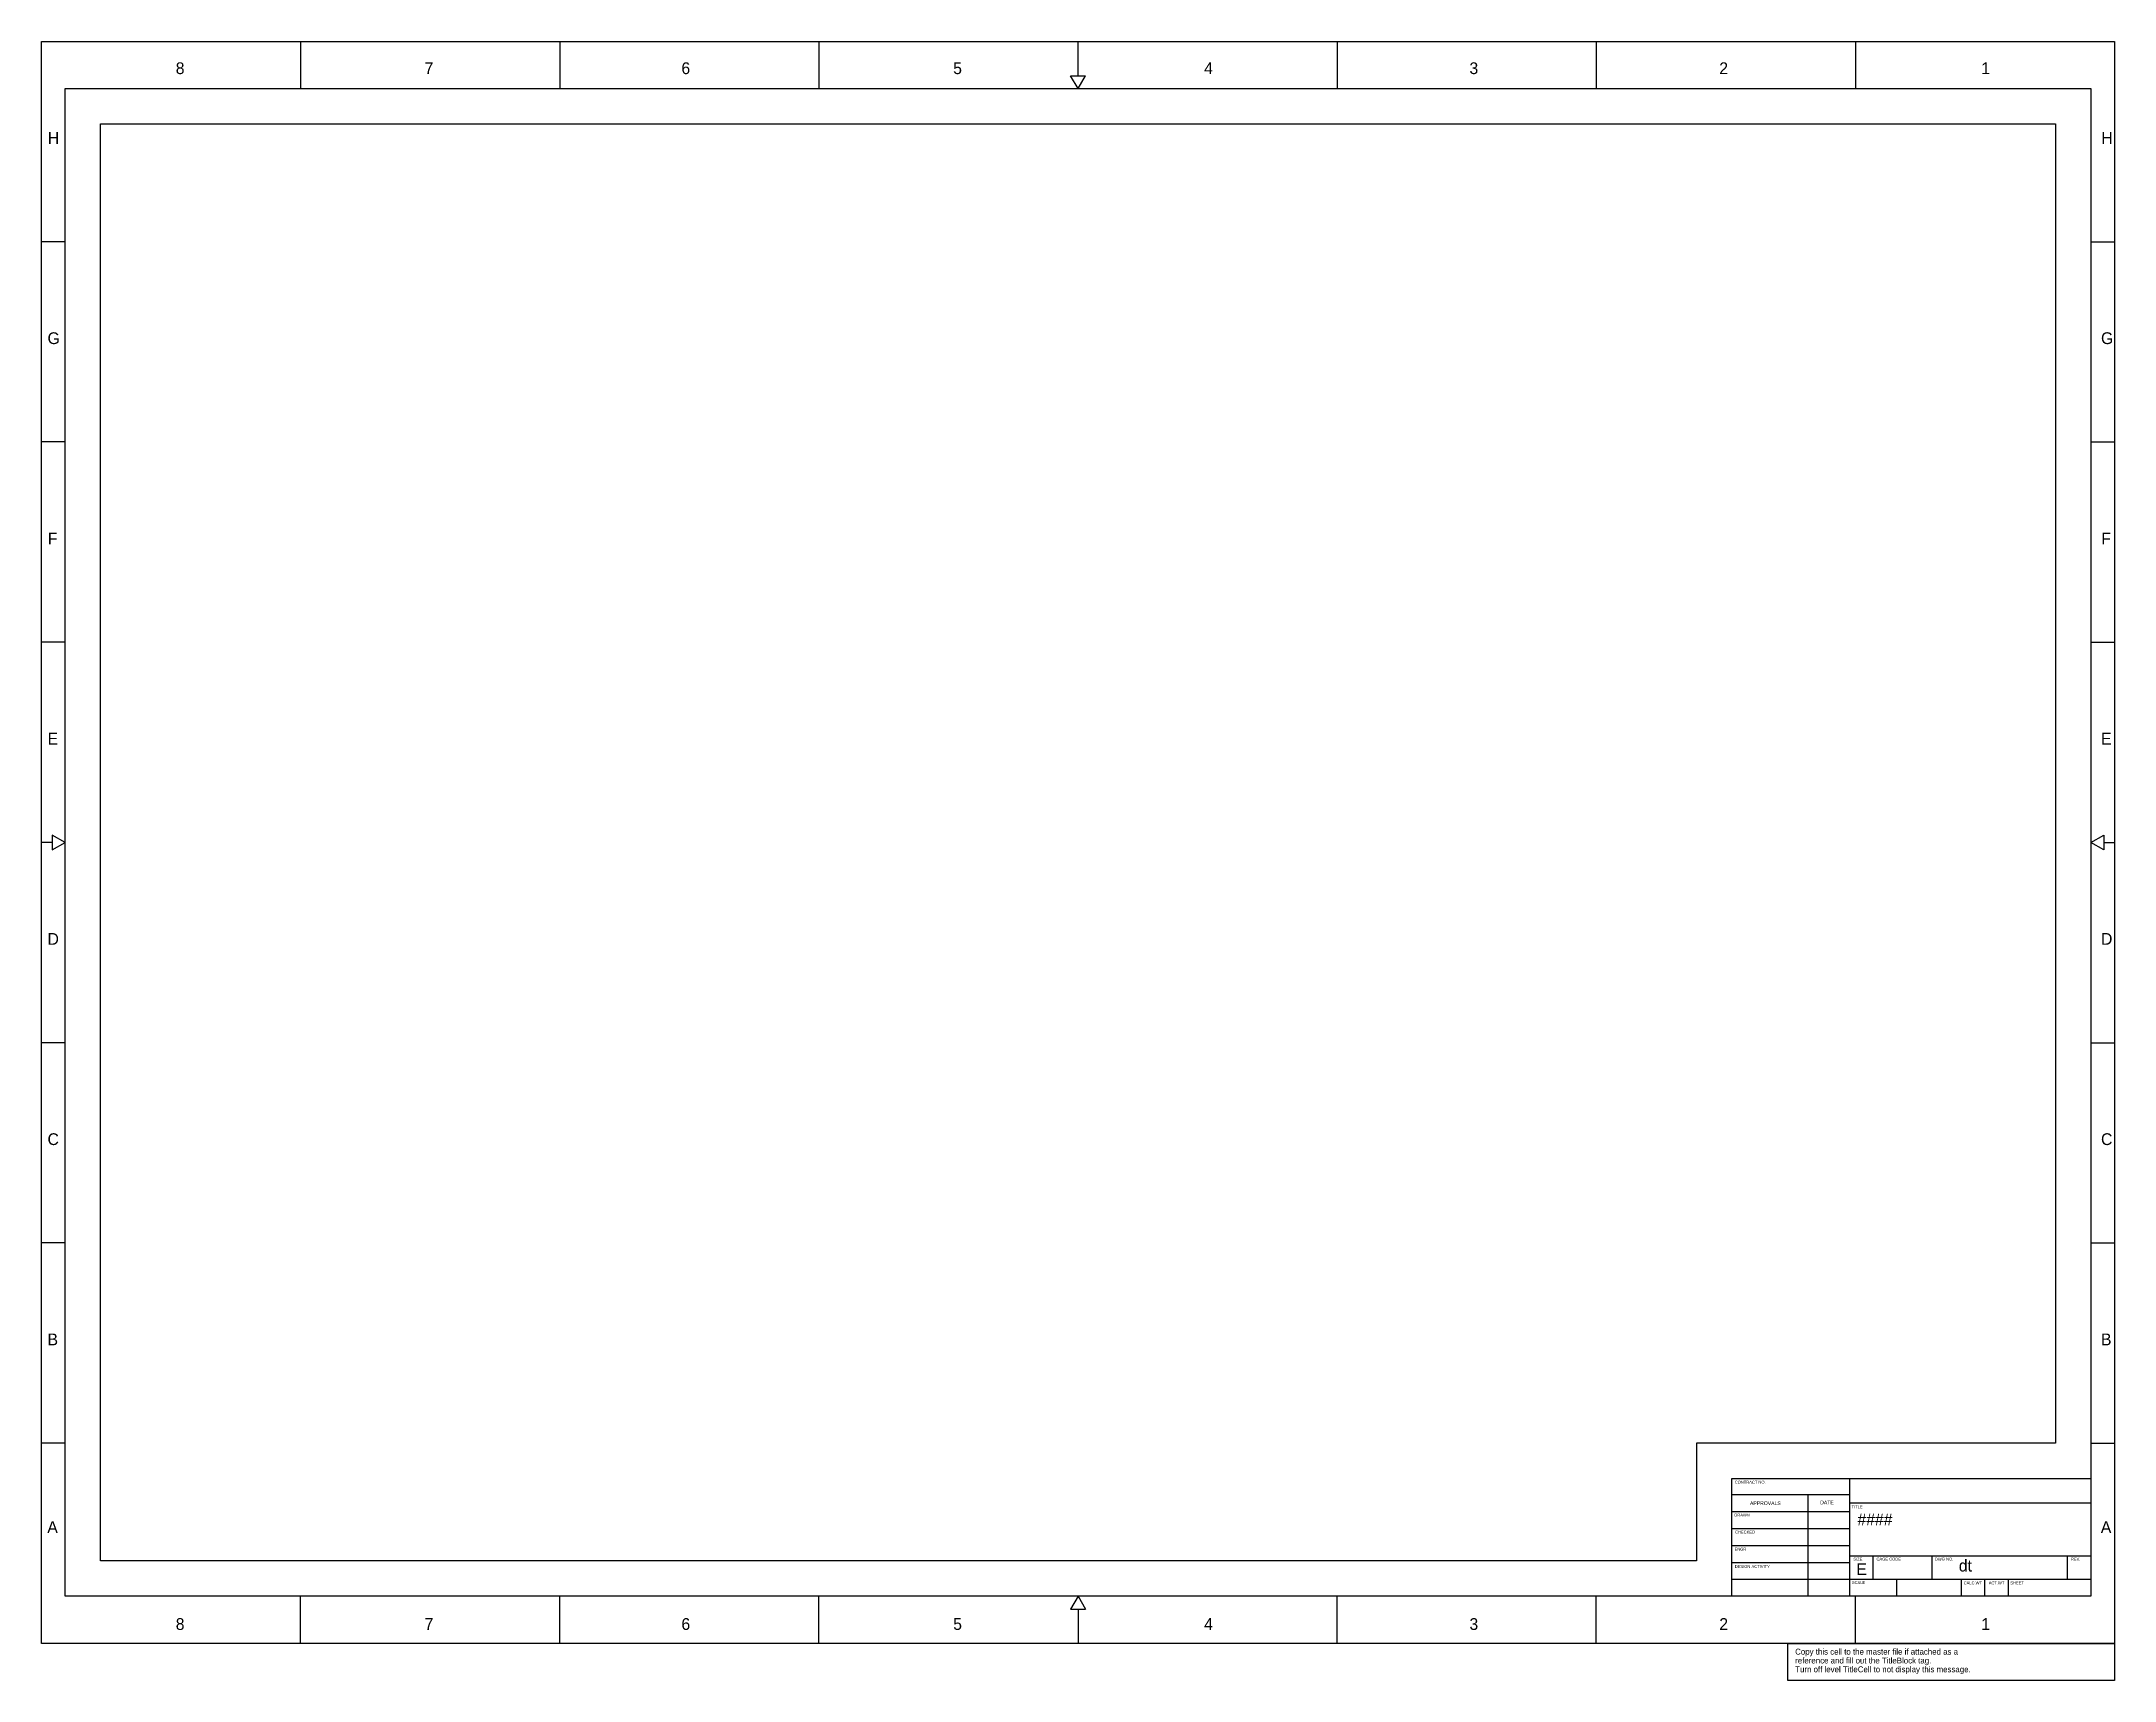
# Model space of a CAD drawing. Extents: x 0 to 44, y -0.8 to 34.
import ezdxf

# ---------------------------------------------------------------- set-up
doc = ezdxf.new("R2010")
doc.units = 0
for name, color, linetype in [('Border', 7, 'Continuous'), ('BorderPlot', 7, 'Continuous'), ('ClipShape', 7, 'Continuous'), ('TitleBlock', 7, 'Continuous'), ('TitleBlockT', 7, 'Continuous'), ('TitleBlockText', 7, 'Continuous'), ('TitleCell', 7, 'Continuous')]:
    doc.layers.add(name, color=color, linetype=linetype)

msp = doc.modelspace()

# ---------------------------------------------------------------- linework, layer by layer
at = {"layer": 'Border'}
for p, q in [((5.5, 34), (5.5, 33)), ((11, 34), (11, 33)), ((16.5, 34), (16.5, 33)), ((22, 33.271), (22, 34)), ((27.5, 34), (27.5, 33)), ((33, 34), (33, 33)), ((38.5, 34), (38.5, 33)), ((22, 33), (21.843, 33.271)), ((21.843, 33.271), (22.157, 33.271)), ((22, 33), (22.157, 33.271)), ((0.5, 29.75), (0, 29.75)), ((43.5, 29.75), (44, 29.75)), ((0.5, 25.5), (0, 25.5)), ((43.5, 25.5), (44, 25.5)), ((0.5, 21.25), (0, 21.25)), ((43.5, 21.25), (44, 21.25)), ((0.229, 17), (0, 17)), ((0.5, 17), (0.229, 17.157)), ((0.229, 17.157), (0.229, 16.843)), ((0.229, 16.843), (0.5, 17)), ((43.5, 17), (43.771, 17.157)), ((43.771, 16.843), (43.5, 17)), ((43.771, 17.157), (43.771, 16.843)), ((43.771, 17), (44, 17)), ((0.5, 12.75), (0, 12.75)), ((43.5, 12.75), (44, 12.75)), ((0.5, 8.5), (0, 8.5)), ((43.5, 8.5), (44, 8.5)), ((0.5, 4.25), (0, 4.25)), ((43.5, 4.25), (44, 4.25)), ((5.5, 0), (5.5, 1)), ((11, 0), (11, 1)), ((16.5, 0), (16.5, 1)), ((22, 1), (21.843, 0.729)), ((22, 1), (22.157, 0.729)), ((27.5, 0), (27.5, 1)), ((33, 0), (33, 1)), ((38.5, 0), (38.5, 1)), ((21.843, 0.729), (22.157, 0.729)), ((22, 0.729), (22, 0))]:
    msp.add_line(p, q, dxfattribs=at)
msp.add_lwpolyline([(43.5, 1), (0.5, 1), (0.5, 33), (43.5, 33)], close=True, dxfattribs=at)
at = {"layer": 'BorderPlot'}
msp.add_lwpolyline([(0, 34), (44, 34), (44, 0), (0, 0)], close=True, dxfattribs=at)
at = {"layer": 'ClipShape'}
for p, q in [((1.25, 1.75), (1.25, 32.25)), ((1.25, 32.25), (42.75, 32.25)), ((42.75, 32.25), (42.75, 4.25)), ((42.75, 4.25), (35.13, 4.25)), ((35.13, 4.25), (35.13, 1.75)), ((35.13, 1.75), (1.25, 1.75))]:
    msp.add_line(p, q, dxfattribs=at)
at = {"layer": 'TitleBlock'}
for p, q in [((35.88, 1), (35.88, 3.5)), ((35.88, 3.5), (43.5, 3.5)), ((35.88, 3.16), (38.38, 3.16)), ((37.5, 1), (37.5, 3.16)), ((38.38, 1), (38.38, 3.5)), ((35.88, 2.8), (38.38, 2.8)), ((38.38, 2.98), (43.5, 2.98)), ((35.88, 2.44), (38.38, 2.44)), ((35.88, 2.08), (38.38, 2.08)), ((38.38, 1.86), (43.5, 1.86)), ((38.88, 1.36), (38.88, 1.86)), ((40.13, 1.36), (40.13, 1.86)), ((43, 1.36), (43, 1.86)), ((35.88, 1.72), (38.38, 1.72)), ((35.88, 1.36), (43.5, 1.36)), ((39.38, 1), (39.38, 1.36)), ((40.75, 1), (40.75, 1.36)), ((41.25, 1), (41.25, 1.36)), ((41.75, 1), (41.75, 1.36)), ((43.5, 1), (43.5, 1))]:
    msp.add_line(p, q, dxfattribs=at)
at = {"layer": 'TitleCell'}
msp.add_lwpolyline([(37.067, 0), (44, 0), (44, -0.788), (37.067, -0.788)], close=True, dxfattribs=at)

# ---------------------------------------------------------------- texts
at = {"layer": 'Border'}
for s, p in [('8', (2.85, 33.307)), ('7', (8.132, 33.307)), ('6', (13.583, 33.307)), ('5', (19.351, 33.307)), ('4', (24.677, 33.307)), ('3', (30.309, 33.307)), ('2', (35.611, 33.307)), ('1', (41.172, 33.307)), ('H', (0.135, 31.827)), ('H', (43.719, 31.827)), ('G', (0.129, 27.577)), ('G', (43.713, 27.577)), ('F', (0.135, 23.327)), ('F', (43.719, 23.327)), ('E', (0.13, 19.077)), ('E', (43.714, 19.077)), ('D', (0.128, 14.827)), ('D', (43.713, 14.827)), ('C', (0.129, 10.577)), ('C', (43.713, 10.577)), ('B', (0.129, 6.327)), ('B', (43.713, 6.327)), ('A', (0.124, 2.344)), ('A', (43.709, 2.344)), ('8', (2.85, 0.286)), ('7', (8.132, 0.286)), ('6', (13.583, 0.286)), ('5', (19.351, 0.286)), ('4', (24.677, 0.286)), ('3', (30.309, 0.286)), ('2', (35.611, 0.286)), ('1', (41.172, 0.286))]:
    msp.add_text(s, height=0.25, dxfattribs=at).set_placement(p)
at = {"layer": 'TitleBlock'}
msp.add_text('E', height=0.25, dxfattribs=at).set_placement((38.52, 1.449))
at = {"layer": 'TitleBlockT'}
for s, height, p in [('CONTRACT NO.', 0.0625, (35.939, 3.39)), ('DRAWN', 0.0625, (35.932, 2.694)), ('APPROVALS', 0.0781, (36.262, 2.936)), ('DATE', 0.0781, (37.753, 2.952)), ('TITLE', 0.0625, (38.418, 2.868)), ('CHECKED', 0.0625, (35.946, 2.332)), ('ENGR', 0.0625, (35.936, 1.969)), ('SIZE', 0.0625, (38.456, 1.759)), ('CAGE CODE', 0.0625, (38.948, 1.759)), ('DWG NO.', 0.0625, (40.189, 1.759)), ('REV.', 0.0625, (43.075, 1.759)), ('DESIGN ACTIVITY', 0.0625, (35.94, 1.6)), ('SCALE', 0.0625, (38.425, 1.259)), ('CALC.WT', 0.0625, (40.798, 1.252)), ('ACT.WT', 0.0625, (41.33, 1.252)), ('SHEET', 0.0625, (41.787, 1.252))]:
    msp.add_text(s, height=height, dxfattribs=at).set_placement(p)
at = {"layer": 'TitleBlockText'}
for s, p in [('####', (38.544, 2.507)), ('dt', (40.695, 1.525))]:
    msp.add_text(s, height=0.25, dxfattribs=at).set_placement(p)
at = {"layer": 'TitleCell'}
for s, p in [('Copy this cell to the master file if attached as a ', (37.222, -0.238)), ('reference and fill out the TitleBlock tag.', (37.222, -0.426)), ('Turn off level TitleCell to not display this message.', (37.222, -0.613))]:
    msp.add_text(s, height=0.125, dxfattribs=at).set_placement(p)

doc.saveas('drawing.dxf')
